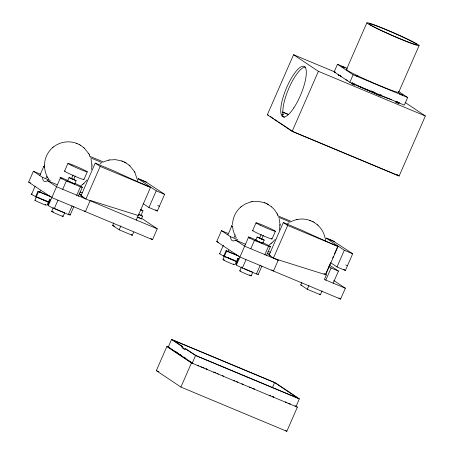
<?xml version="1.0" encoding="UTF-8"?>
<svg xmlns="http://www.w3.org/2000/svg" width="454" height="454" viewBox="0 0 454 454"><rect width="100%" height="100%" fill="white"/><g stroke="black" fill="none" stroke-linecap="round" stroke-linejoin="round"><path stroke-width="0.68" d="M44.469 165.171C44.543 158.52 47.596 151.988 52.636 147.652M91.612 169.518L91.929 165.982M91.924 164.881L91.038 159.087M232.556 224.599C232.63 217.948 235.683 211.416 240.722 207.081M279.125 218.522L280.01 224.248L279.477 230.093M280.016 225.473L280.01 224.248M141.603 218.329L157.254 228.788L152.51 239.65L51.818 197.603L28.636 182.111L33.38 171.249L40.48 174.211M31.536 194.403L35.066 186.322M39.856 175.357L43.635 166.703M48.93 202.376L35.616 196.667L37.988 191.236L49.463 196.032M36.195 197.059L38.567 191.628L37.988 191.236M34.913 200.203L36.297 197.036M37.642 197.115L37.495 197.456A12.167 0.658 23.6 0 1 32.098 194.164M39.719 192.365L40.48 190.629M45.95 178.104L46.961 175.789M47.312 204.487L49.685 199.056L50.263 199.442L47.891 204.873L47.312 204.487L48.584 205.015M48.3 205.605L51.83 197.53M56.619 186.566L60.405 177.906M51.818 197.603L56.568 186.742L47.5 180.686A23.744 6.85 -67.3 0 1 42.449 177.31L33.38 171.249M64.553 171.113L67.924 163.4M61.466 178.887L61.869 177.957L67.629 180.363M51.677 211.405L53.339 207.609M69.644 214.487A12.167 0.658 23.6 0 1 68.333 214.538L54.264 208.658L57.919 200.288M62.703 189.335L66.363 180.959A12.167 0.658 23.6 0 1 61.869 177.957M72.958 179.075L76.102 180.652L74.672 183.949L67.629 180.885L69.059 177.582L71.948 178.638M75.262 175.953L73.662 179.619L72.458 179.16L71.494 178.672L73.1 174.994M63.106 216.388L64.763 212.586M68.333 214.538L72.118 205.878M76.652 195.492L80.437 186.838A12.167 0.658 23.6 0 0 75.943 183.836L74.666 183.303M83.922 179.563L87.293 171.85M70.2 214.975L73.86 206.598M78.36 196.293L82.299 187.275M95.244 163.128L100.169 166.419L85.931 199.005L81.005 195.714L95.244 163.128L113.943 170.937A75.977 4.109 23.6 0 0 149.661 186.872L150.512 187.44L136.279 220.031M133.697 232.085L132.296 235.303L119.181 229.826L112.66 225.468L113.784 222.897M137.414 180.737L138.192 178.649L145.643 181.765L164.615 194.323L157.317 211.031L148.923 207.529L143.129 203.653M119.181 229.826L120.866 225.967M141.075 215.207L142.97 210.86L140.615 209.288M137.029 217.091L141.404 218.919L142.59 216.2L138.464 214.118M148.923 207.529L156.221 190.822L138.254 178.814L146.648 182.315M405.155 102.479L425.364 115.986L399.134 176.027L292.166 131.354L267.332 114.76L293.562 54.724L335.307 72.158M295.026 405.604L297.364 407.17L286.82 431.3L180.913 387.075L156.329 370.646L166.868 346.51L168.831 347.333M171.578 339.473L181.634 346.192A27.302 7.883 -67.3 0 0 185.521 348.791L195.572 355.51L192.218 363.189L168.224 347.151L171.578 339.473L275.368 382.813L299.368 398.85L296.014 406.529M333.747 280.476L345.341 288.222L340.596 299.084L239.905 257.038L216.723 241.545L221.467 230.677L227.919 233.373M219.623 253.831L223.402 245.177M227.942 234.792L231.722 226.132M237.016 261.805L223.703 256.101L226.075 250.67L237.55 255.46M224.282 256.487L226.654 251.056L226.075 250.67M222.999 259.637L224.384 256.465M227.806 251.794L228.566 250.063M234.037 237.538L235.251 234.752M292.166 131.354L318.396 71.318L293.562 54.724M180.913 387.075L191.452 362.939L166.868 346.51M237.771 258.485L235.399 263.916L235.978 264.302L238.35 258.871L237.771 258.485L239.042 259.018M236.386 265.04L244.655 246.176L235.586 240.115A23.744 6.85 -67.3 0 1 230.536 236.738L221.467 230.677M244.706 245.994L248.491 237.34M252.64 230.541L256.011 222.829M249.552 238.316L249.961 237.391L256.357 240.058M239.763 270.839L241.426 267.037M257.889 274.017A12.167 0.658 23.6 0 1 256.419 273.966L242.351 268.093L246.006 259.716M250.79 248.764L254.45 240.393A12.167 0.658 23.6 0 1 249.961 237.391M261.044 238.509L264.2 240.109L262.758 243.384L255.704 240.285L257.146 237.016L260.698 238.356M261.186 234.423L259.58 238.089L260.783 238.549M398.391 91.322L407.669 97.519L404.344 105.124L349.807 82.35L334.155 71.891L337.475 64.286L347.214 68.35M259.592 238.117L261.731 239.048L263.348 235.382M251.193 275.822L252.85 272.02M256.419 273.966L260.204 265.312M264.739 254.921L268.524 246.267A12.167 0.658 23.6 0 0 264.029 243.265L262.752 242.731M272.008 238.991L275.379 231.279M346.459 69.519L366.866 22.808M258.286 274.403L261.947 266.033M266.447 255.727L270.385 246.704M278.018 259.96L273.439 258.054L269.091 255.148L283.33 222.556L302.029 230.365A75.977 4.109 23.6 0 0 337.748 246.301L338.02 246.488L325.739 274.602M349.807 82.35L353.127 74.745L337.475 64.286M273.439 258.054L287.677 225.462L283.33 222.556M322.068 290.872L320.382 294.731L307.267 289.26L300.747 284.902L301.87 282.326M325.217 240.813L326.21 238.078L332.686 240.688L352.701 253.758L345.403 270.465L337.01 266.958L330.637 262.696M307.267 289.26L308.953 285.401M398.686 92.287L419.093 45.576M272.366 387.688L274.602 382.569L172.929 340.108L182.69 346.635A27.302 7.883 -67.3 0 0 184.971 349.359M325.291 274.818L325.955 273.291M326.176 272.78L326.846 271.254M327.067 270.743L327.737 269.216M327.958 268.706L328.628 267.179M328.849 266.668L329.513 265.142M329.74 264.631L330.404 263.104M332.629 258.014L333.298 256.487M334.411 253.939L335.075 252.413M335.302 251.902L335.966 250.375M336.187 249.865L336.857 248.338M337.078 247.827L337.748 246.301M324.02 273.393L326.335 274.942L324.366 279.46L345.341 288.222M325.773 280.197L331.102 268.002L328.838 266.487M337.01 266.958L344.308 250.25L326.341 238.242L334.734 241.744M333.117 283.262L338.446 271.066L329.394 265.017M86.998 180.073L83.763 183.501M275.084 239.508L271.85 242.93M53.487 146.948C59.786 141.875 68.764 140.445 76.334 143.277M80.971 185.59L82.912 184.199M241.573 206.383L245.529 203.84L251.045 201.854M269.057 245.018L270.998 243.633M52.59 147.692L53.532 146.909M82.866 184.239L83.808 183.456M240.677 207.126L241.619 206.343M270.953 243.673L271.895 242.89M287.195 224.089L289.09 222.738M269.472 253.917L269.171 254.121A23.744 6.85 -67.3 0 1 268.649 254.427M100.039 163.962L101.004 163.309M67.618 180.857L68.753 181.186M76.096 180.692L69.053 177.622M255.704 240.285L256.839 240.614M264.183 240.126L257.129 237.028M269.148 254.132L267.054 253.253M104.068 161.652L108.534 160.166M292.155 221.087C297.722 218.578 304.265 218.329 309.997 220.451M109.607 159.95L115.486 159.643L121.91 161.022M252.118 201.638L257.997 201.326L264.421 202.705M297.756 219.367L296.558 219.611M108.466 160.183L109.669 159.939M250.983 201.865L252.18 201.621M355.289 75.256L358.552 76.675M358.518 76.681L355.317 75.285M399.344 93.649L402.607 95.073M402.573 95.079L399.35 93.66M71.494 178.66L71.919 178.797M261.731 239.048L260.885 238.6M79.881 192.036L82.248 192.746M270.334 252.174L267.968 251.465M138.249 215.514L90.278 200.424L85.38 211.621L84.223 210.849M326.335 274.942L278.364 259.853L273.473 271.055L271.73 269.892M341.164 76.261L338.116 74.893L339.757 75.495M354.932 84.211L355.176 84.228M352.491 83.008L351.975 82.872L352.52 83.178M265.028 202.938L266.538 203.596M310.604 220.684L313.254 221.927M76.942 143.504L79.598 144.747M122.518 161.255L124.027 161.913M264.262 202.649L265.108 202.966M309.838 220.394L310.684 220.712M76.176 143.214L77.021 143.538M121.751 160.96L122.597 161.284M396.671 101.452L397.08 101.617M398.368 102.371L399.282 102.678L398.731 102.354M257.395 240.83L257.696 240.949M69.309 181.401L69.61 181.521M354.313 83.973L353.74 83.735M353.127 74.745L407.669 97.519M334.155 71.891L335.455 72.43M318.396 71.318L425.364 115.986M282.507 112.002L288.364 114.448M282.609 112.121L288.494 114.578M305.463 67.084A27.302 7.883 -67.3 0 0 289.924 85.919A27.302 7.883 -67.3 0 0 283.205 114.811L282.133 114.368A27.302 7.883 -67.3 0 0 284.539 117.342M267.332 114.76L268.637 115.305M292.938 131.603L397.772 175.38L396.614 174.608M277.422 215.656L291.803 221.666M278.501 217.199L290.265 222.114M287.677 225.462L338.02 246.488M344.308 250.25L352.701 253.758M89.41 156.114L103.79 162.118M90.414 157.765L102.178 162.68M100.169 166.419L150.512 187.44M156.221 190.822L164.615 194.323M331.102 268.002L338.446 271.066M254.45 240.393L268.524 246.267M230.536 236.738L237.873 239.803M235.586 240.115L245.552 244.275M269.091 255.148L270.385 255.681M244.655 246.176L278.217 260.187L276.514 259.052M216.723 241.545L218.658 242.351M140.473 209.816L142.97 210.86M66.363 180.959L80.437 186.838M226.654 251.056L238.753 256.107M138.215 214.379L142.59 216.2M300.747 284.902L301.887 285.373M137.931 217.103L139.889 217.92M42.449 177.31L50.315 180.59M47.5 180.686L56.937 184.625M78.968 193.824L81.062 194.698M81.005 195.714L82.94 196.52M223.703 256.101L236.455 261.425M56.568 186.742L157.254 228.788M28.636 182.111L30.571 182.922M38.567 191.628L51.308 196.945M112.66 225.468L114.368 226.183M35.616 196.667L48.368 201.996M181.634 346.192L182.69 346.635M185.521 348.791L196.344 355.754L298.017 398.215L274.602 382.569M195.572 355.51L299.368 398.85M168.224 347.151L169.529 347.696M202.864 367.485L204.164 368.029M206.116 368.847L207.416 369.386M213.925 372.104L215.224 372.649M222.386 375.64L223.686 376.179M233.447 380.259L234.746 380.798M241.903 383.789L243.208 384.334M249.711 387.052L251.017 387.591M252.969 388.408L254.268 388.953M269.233 395.201L270.539 395.746M272.485 396.558L273.79 397.102M285.504 401.994L286.803 402.539M288.755 403.351L290.055 403.895M197.547 365.339L198.852 365.884M200.81 366.701L202.109 367.246M206.02 368.875L207.325 369.42M213.845 372.144L215.145 372.689M217.103 373.506L218.408 374.051M233.396 380.31L234.701 380.855M236.653 381.672L237.958 382.211M249.689 387.114L250.994 387.659M252.952 388.476L254.251 389.016M269.245 395.281L270.544 395.82M272.502 396.637L273.807 397.182M285.538 402.079L286.843 402.624M288.795 403.441L290.1 403.986M191.452 362.939L297.364 407.17M156.329 370.646L158.94 371.735M70.211 181.77L70.523 181.895M397.942 102.195L397.318 101.923M258.61 241.329L258.933 241.466M339.921 75.563L340.693 75.92M353.428 83.598L352.798 83.309M259.62 241.766L259.972 241.925M72.907 179.216L73.662 179.602M397 101.775L396.348 101.458M260.658 242.237L260.982 242.391M72.572 182.803L72.895 182.956M267.128 203.891L271.64 206.899M124.612 162.203L125.168 162.492M312.851 221.711L312.08 221.325M266.464 203.557L267.275 203.965M123.953 161.874L124.765 162.282M261.578 242.674L262.259 243.026M268.592 204.703L267.639 204.152M126.013 162.98L129.129 165.211M80.443 145.235L83.553 147.465M313.215 221.898L314.168 222.449M125.128 162.47L126.081 163.02M79.552 144.724L80.506 145.274M262.423 243.111L262.775 243.372M74.331 183.683L74.689 183.938M314.281 222.517L317.215 224.645M397.403 174.869L399.134 176.027M282.059 114.045L283.205 114.811M270.431 116.565L273.314 118.494M274.471 119.266L277.354 121.19M278.512 121.961L292.359 131.217M343.661 269.301L345.403 270.465M338.854 297.92L340.596 299.084M319.293 294.005L320.382 294.731M155.574 209.867L157.317 211.031M140.434 218.272L141.404 218.919M150.768 238.492L152.51 239.65M131.206 234.576L132.296 235.303M175.607 351.555L177.366 352.73M179.705 354.296L181.464 355.465M183.802 357.031L185.561 358.206M170.159 348.178L182.451 356.396M183.62 357.173L186.549 359.131M187.718 359.914L192.984 363.433M285.651 430.517L286.82 431.3M318.021 225.366C321.761 228.822 324.326 233.521 325.223 238.532M129.935 165.931L134.356 171.493M84.359 148.186L88.785 153.747M317.17 224.605L318.072 225.411M271.594 206.859L274.148 209.362L276.872 213.181M129.084 165.171L129.986 165.977M83.508 147.425L84.41 148.231M48.901 179.404L47.613 177.401M236.335 237.879L235.149 235.813M277.394 214.14L277.927 215.247M134.878 172.458L137.136 179.097M89.307 154.712L89.841 155.818M276.838 213.125L277.428 214.203M134.327 171.442L134.912 172.514M88.751 153.696L89.336 154.769M47.063 176.379L47.647 177.457M234.644 234.763L233.157 230.365L232.624 226.926M46.558 175.335L45.36 172.06L44.537 167.492M91.924 164.819L91.929 166.045M44.469 165.108L44.475 166.334M186.577 349.234A27.302 7.883 -67.3 0 1 185.902 349.387M357.848 86.056A24.93 1.351 23.6 0 1 380.622 96.072M391.626 99.347A24.93 1.351 23.6 0 1 390.673 99.222M389.838 99A24.93 1.351 23.6 0 1 352.134 82.997M347.514 80.5A24.93 1.351 23.6 0 1 346.879 80.097M346.141 79.512A24.93 1.351 23.6 0 1 346.186 79.246M398.266 91.787A28.489 1.544 23.6 0 1 372.206 82.424A28.489 1.544 23.6 0 1 347.015 69.428M381.729 95.255A26.116 1.413 23.6 0 1 380.231 94.653M375.106 92.548A26.116 1.413 23.6 0 1 371.321 90.942M81.385 194.482A23.744 6.85 -67.3 0 1 80.301 195.129M45.184 204.459A6.231 0.335 23.6 0 1 44.651 204.709A6.231 0.335 23.6 0 1 37.16 201.48A6.231 0.335 23.6 0 1 35.656 200.35M47.874 201.4A6.231 0.335 23.6 0 1 47.727 201.372M46.575 201.003A6.231 0.335 23.6 0 1 41.672 198.988M39.47 197.984A6.231 0.335 23.6 0 1 38.97 197.745M44.713 167.339A12.167 0.658 23.6 0 1 44.77 166.641M62.266 215.832A6.231 0.335 23.6 0 1 60.683 215.633A6.231 0.335 23.6 0 1 52.953 212.194A6.231 0.335 23.6 0 1 53.51 211.939M64.286 212.523A6.231 0.335 23.6 0 1 54.86 208.522M54.264 208.658A12.167 0.658 23.6 0 1 48.419 205.253M83.366 179.103A10.567 0.573 23.6 0 1 74.081 175.891A10.567 0.573 23.6 0 1 65.217 171.181M159.394 206.275A73.758 3.99 23.6 0 1 157.663 205.554M233.589 264.058A6.231 0.335 23.6 0 1 232.164 263.922A6.231 0.335 23.6 0 1 224.526 260.551A6.231 0.335 23.6 0 1 224.424 260.017M235.024 260.562A6.231 0.335 23.6 0 1 228.084 257.662M225.581 256.885A12.167 0.658 23.6 0 1 219.946 253.531M232.8 226.767A12.167 0.658 23.6 0 1 232.556 225.978M249.672 274.903A6.231 0.335 23.6 0 1 249.768 275.442A6.231 0.335 23.6 0 1 242.164 272.184A6.231 0.335 23.6 0 1 240.507 270.987M252.106 271.872A6.231 0.335 23.6 0 1 244.32 268.62M242.578 267.764A6.231 0.335 23.6 0 1 241.517 267.145M242.351 268.093A12.167 0.658 23.6 0 1 236.335 264.648M271.452 238.532A10.567 0.573 23.6 0 1 262.514 235.473A10.567 0.573 23.6 0 1 253.077 230.558M347.48 265.704A73.758 3.99 23.6 0 1 345.749 264.988M341.817 66.483L345.046 67.913L341.856 66.488M351.657 83.644L354.886 85.074L351.657 83.644M395.706 102.037L398.93 103.472L395.706 102.037M293.829 107.91A27.302 7.883 -67.3 0 0 304.424 66.573A27.302 7.883 -67.3 0 0 282.28 100.192A27.302 7.883 -67.3 0 0 293.829 107.91M377.575 28.84A28.489 1.544 23.6 0 0 418.946 45.678A28.489 1.544 23.6 0 0 382.421 28.057A28.489 1.544 23.6 0 0 377.575 28.84M378.857 29.289A26.116 1.413 23.6 0 0 416.778 44.719A26.116 1.413 23.6 0 0 383.301 28.568A26.116 1.413 23.6 0 0 378.857 29.289M72.05 165.716A10.567 0.573 23.6 0 0 87.253 171.879A10.567 0.573 23.6 0 0 73.514 165.279A10.567 0.573 23.6 0 0 72.05 165.716M260.136 225.144A10.567 0.573 23.6 0 0 275.34 231.307A10.567 0.573 23.6 0 0 261.6 224.707A10.567 0.573 23.6 0 0 260.136 225.144"/></g></svg>
